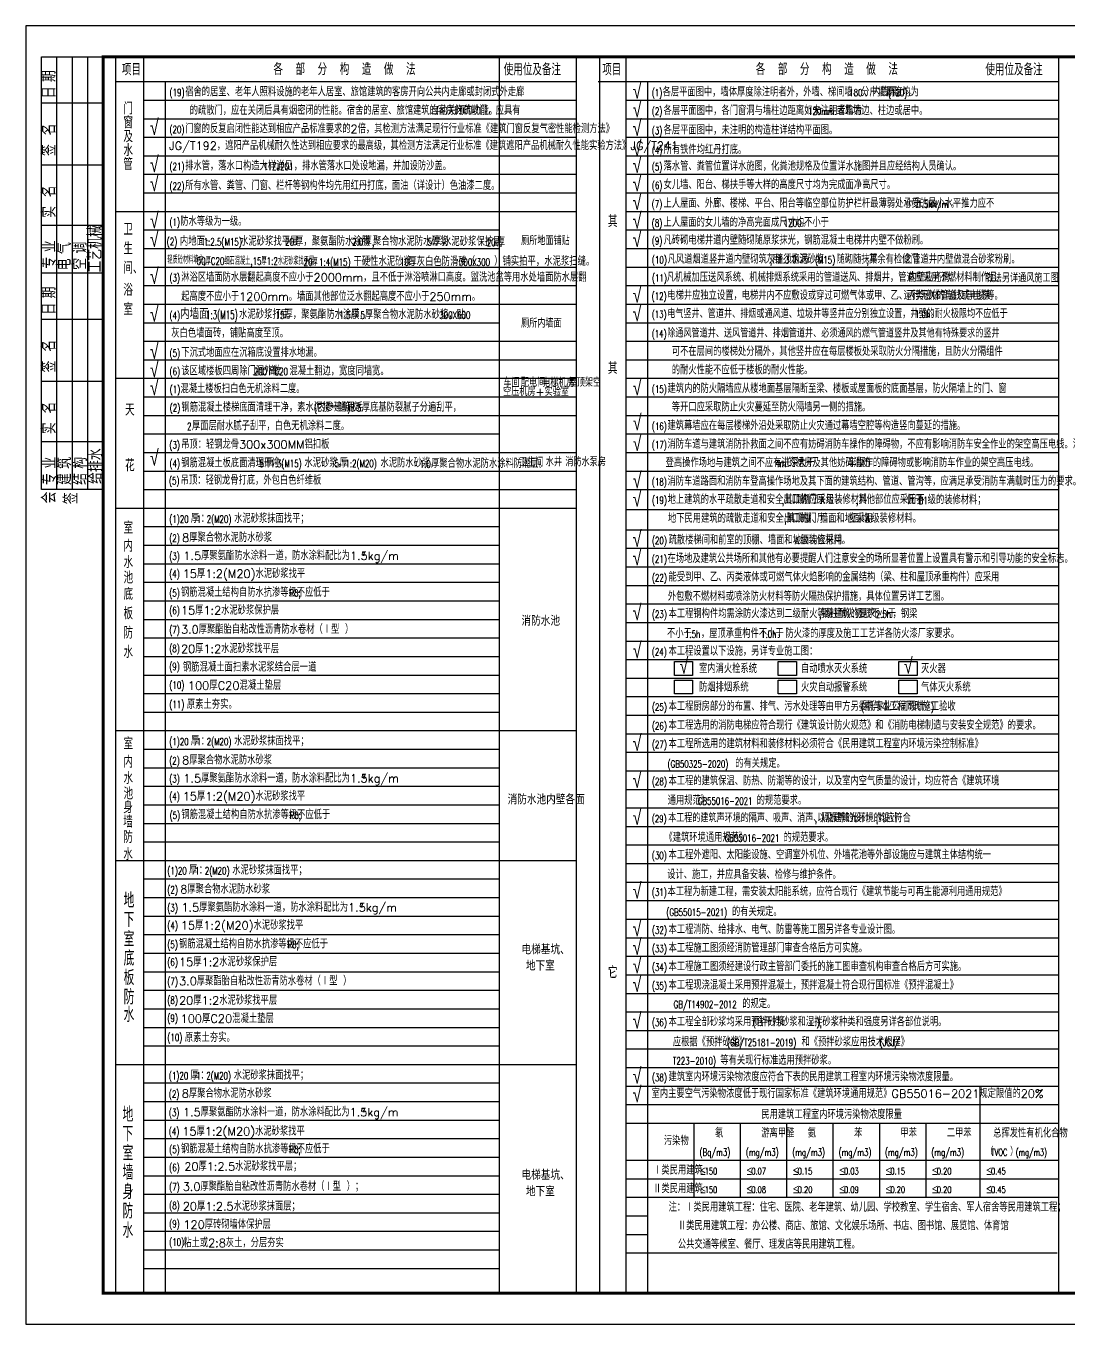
# Model space of a CAD drawing. Extents: x -446699 to 757189, y -606167 to -103070.
# Drawn here: x -354335 to -320636, y -482720 to -440720 of the extents above; entities that cross this region are included whole.
import ezdxf

# ---------------------------------------------------------------- set-up
doc = ezdxf.new("R2010")
doc.units = 0
doc.header["$LTSCALE"] = 1000
doc.header["$MEASUREMENT"] = 0
doc.layers.add('14', color=14, linetype='Continuous')
doc.layers.add('PUB_TITLE', color=4, linetype='Continuous')
doc.styles.add('_TCH_DIM', font='SIMPLEX', dxfattribs={"bigfont": 'GBCBIG'})
doc.styles.add('HZTXT', font='romane.shx', dxfattribs={"width": 0.7, "bigfont": 'hztxt.shx'})
doc.styles.add('天正', font='simplex8.shx', dxfattribs={"width": 0.8, "bigfont": 'hztxt.shx'})

# ---------------------------------------------------------------- blocks, each defined once
blk = doc.blocks.new('A$C393D5F54')
at = {"layer": '14', "color": 14}
for p, q in [((0, 446), (0, 14446)), ((0, 14446), (2000, 14446)), ((500, 446), (500, 14446)), ((1000, 446), (1000, 14446)), ((1500, 446), (1500, 14446)), ((2000, 446), (2000, 14446)), ((2000, 12946), (0, 12946)), ((2000, 10946), (0, 10946)), ((2000, 8990), (0, 8990)), ((2000, 7446), (0, 7446)), ((2000, 5946), (0, 5946)), ((2000, 3946), (0, 3946)), ((2000, 1990), (0, 1990)), ((2000, 446), (0, 446))]:
    blk.add_line(p, q, dxfattribs=at)
at = {"layer": '14', "color": 14, "style": 'HZTXT', "width": 0.85}
for s, p in [('日 期', (462, 13105)), ('签  名', (466, 11238)), ('实  名', (466, 9238)), ('工艺机械', (1953, 7471)), ('专 业', (472, 7598)), ('电 气', (957, 7540)), ('空 调', (1460, 7558)), ('日 期', (462, 6105)), ('签  名', (466, 4238)), ('实  名', (466, 2238)), ('给排水', (1970, 629)), ('专 业', (480, 598)), ('建 筑', (967, 592)), ('结 构', (1470, 597)), ('会', (470, -3)), ('签', (1174, -27))]:
    blk.add_text(s, height=450, rotation=90, dxfattribs=at).set_placement(p)

msp = doc.modelspace()

# ---------------------------------------------------------------- linework, layer by layer
at = {"layer": 'PUB_TITLE'}
for p, q in [((-350535.2, -443120.1), (-336535.2, -443120.1)), ((-334935.6, -443120.1), (-320935.6, -443120.1)), ((-350535.2, -443720.1), (-336535.2, -443720.1)), ((-334935.6, -443720.1), (-320935.6, -443720.1)), ((-350535.2, -444320.1), (-336535.2, -444320.1)), ((-334935.6, -444320.1), (-320935.6, -444320.1)), ((-350535.2, -444920.1), (-336535.2, -444920.1)), ((-334935.6, -444920.1), (-320935.6, -444920.1)), ((-350535.2, -445520.1), (-336535.2, -445520.1)), ((-334935.6, -445520.1), (-320935.6, -445520.1)), ((-350535.2, -446120.1), (-336535.2, -446120.1)), ((-334935.6, -446120.1), (-320935.6, -446120.1)), ((-351435.2, -446720.1), (-336535.2, -446720.1)), ((-334935.6, -446720.1), (-320935.6, -446720.1)), ((-350535.2, -447320.1), (-339035, -447320.1)), ((-334935.6, -447320.1), (-320935.6, -447320.1)), ((-350535.2, -447920.1), (-339035, -447920.1)), ((-350535.2, -447920.1), (-339035, -447920.1)), ((-334935.6, -447920.1), (-320935.6, -447920.1)), ((-350535.2, -448520.1), (-336535.2, -448520.1)), ((-334935.6, -448520.1), (-320935.6, -448520.1)), ((-350535.2, -449120.1), (-336535.2, -449120.1)), ((-334935.6, -449120.1), (-320935.6, -449120.1)), ((-350535.2, -449720.1), (-336535.2, -449720.1)), ((-334935.6, -449720.1), (-320935.6, -449720.1)), ((-350535.2, -450320.1), (-339035, -450320.1)), ((-334935.6, -450320.1), (-320935.6, -450320.1)), ((-350535.2, -450920.1), (-336535.2, -450920.1)), ((-334935.6, -450920.1), (-320935.6, -450920.1)), ((-350535.2, -451520.1), (-336535.2, -451520.1)), ((-334935.6, -451520.1), (-320935.6, -451520.1)), ((-351435.2, -452120.1), (-336535.2, -452120.1)), ((-350535.2, -452120.1), (-336535.2, -452120.1)), ((-334935.6, -452120.1), (-320935.6, -452120.1)), ((-350535.2, -452720.1), (-336535.2, -452720.1)), ((-350535.2, -452720.1), (-339035, -452720.1)), ((-334935.6, -452720.1), (-320935.6, -452720.1)), ((-350535.2, -453320.1), (-336535.2, -453320.1)), ((-350535.2, -453320.1), (-339035, -453320.1)), ((-334935.6, -453320.1), (-320935.6, -453320.1)), ((-350535.2, -453920.1), (-339035, -453920.1)), ((-334935.6, -453920.1), (-320935.6, -453920.1)), ((-350535.2, -454520.1), (-336535.2, -454520.1)), ((-350535.2, -454520.1), (-339035, -454520.1)), ((-334935.6, -454520.1), (-320935.6, -454520.1)), ((-350535.2, -455120.1), (-336535.2, -455120.1)), ((-334935.6, -455120.1), (-320935.6, -455120.1)), ((-350535.2, -455720.1), (-336535.2, -455720.1)), ((-334935.6, -455720.1), (-320935.6, -455720.1)), ((-351435.2, -456320.1), (-336535.2, -456320.1)), ((-334935.6, -456370.1), (-320935.6, -456370.1)), ((-350535.2, -456920.1), (-339035, -456920.1)), ((-334935.6, -457020.1), (-320935.6, -457020.1)), ((-350535.2, -457520.1), (-339035, -457520.1)), ((-334935.6, -457620.1), (-320935.6, -457620.1)), ((-350535.2, -458120.1), (-339035, -458120.1)), ((-334935.6, -458220.1), (-320935.6, -458220.1)), ((-350535.2, -458720.1), (-339035, -458720.1)), ((-334935.6, -458820.1), (-320935.6, -458820.1)), ((-350535.2, -459320.1), (-339035, -459320.1)), ((-334935.6, -459420.1), (-320935.6, -459420.1)), ((-350535.2, -459920.1), (-339035, -459920.1)), ((-334935.6, -460020.1), (-320935.6, -460020.1)), ((-350535.2, -460520.1), (-339035, -460520.1)), ((-334935.6, -460620.1), (-320935.6, -460620.1)), ((-350535.2, -461120.1), (-339035, -461120.1)), ((-334935.6, -461220.1), (-320935.6, -461220.1)), ((-350535.2, -461720.1), (-339035, -461720.1)), ((-334935.6, -461820.1), (-320935.6, -461820.1)), ((-350535.2, -462320.1), (-339035, -462320.1)), ((-334935.6, -462420.1), (-320935.6, -462420.1)), ((-350535.2, -462919.9), (-339035, -462919.9)), ((-334935.6, -463020.1), (-320935.6, -463020.1)), ((-351435.2, -463520.1), (-336535.2, -463520.1)), ((-334935.6, -463620.1), (-320935.6, -463620.1)), ((-350535.2, -464120.1), (-339035, -464120.1)), ((-334935.6, -464220.1), (-320935.6, -464220.1)), ((-350535.2, -464720.1), (-339035, -464720.1)), ((-334935.6, -464820.1), (-320935.6, -464820.1)), ((-350535.2, -465320.1), (-339035, -465320.1)), ((-334935.6, -465420.1), (-320935.6, -465420.1)), ((-350535.2, -465920.1), (-339035, -465920.1)), ((-334935.6, -466020.1), (-320935.6, -466020.1)), ((-350535.2, -466520.1), (-339035, -466520.1)), ((-350535.2, -466520.1), (-339035, -466520.1)), ((-334935.6, -466620.1), (-320935.6, -466620.1)), ((-350535.2, -467120.1), (-339035, -467120.1)), ((-334935.6, -467220.1), (-320935.6, -467220.1)), ((-351435.2, -467720.1), (-336535.2, -467720.1)), ((-334935.6, -467820.1), (-320935.6, -467820.1)), ((-350535.2, -468320.1), (-339035, -468320.1)), ((-334935.6, -468420.1), (-320935.6, -468420.1)), ((-350535.2, -468920.1), (-339035, -468920.1)), ((-334935.6, -469020.1), (-320935.6, -469020.1)), ((-350535.2, -469520.1), (-339035, -469520.1)), ((-334935.6, -469620.1), (-320935.6, -469620.1)), ((-350535.2, -470120.1), (-339035, -470120.1)), ((-334935.6, -470220.1), (-320935.6, -470220.1)), ((-350535.2, -470720.1), (-339035, -470720.1)), ((-334935.6, -470820.1), (-320935.6, -470820.1)), ((-350535.2, -471320.1), (-339035, -471320.1)), ((-334935.6, -471420.1), (-320935.6, -471420.1)), ((-350535.2, -471920.1), (-339035, -471920.1)), ((-334935.6, -472020.1), (-320935.6, -472020.1)), ((-350535.2, -472520.1), (-339035, -472520.1)), ((-334935.6, -472620.1), (-320935.6, -472620.1)), ((-350535.2, -473120.1), (-339035, -473120.1)), ((-334935.6, -473220.1), (-320935.6, -473220.1)), ((-350535.2, -473720.1), (-339035, -473720.1)), ((-334935.6, -473820.1), (-320935.6, -473820.1)), ((-351435.2, -474320.1), (-336535.2, -474320.1)), ((-334935.6, -474420.1), (-320935.6, -474420.1)), ((-350535.2, -474920.1), (-339035, -474920.1)), ((-334935.6, -475020.1), (-320935.6, -475020.1)), ((-334935.6, -475020.1), (-320935.6, -475020.1)), ((-350535.2, -475520.1), (-339035, -475520.1)), ((-334935.6, -475620.1), (-320935.6, -475620.1)), ((-334935.6, -475620.1), (-320935.6, -475620.1)), ((-350535.2, -476120.1), (-339035, -476120.1)), ((-334935.6, -476220.1), (-320935.6, -476220.1)), ((-334935.6, -476220.1), (-320935.6, -476220.1)), ((-332735.9, -476220.1), (-332735.9, -478620.1)), ((-331236.1, -476220.1), (-331236.1, -478620.1)), ((-329736.4, -476220.1), (-329736.4, -478620.1)), ((-328236.6, -476220.1), (-328236.6, -478620.1)), ((-326736.9, -476220.1), (-326736.9, -478620.1)), ((-325237.2, -476220.1), (-325237.2, -478620.1)), ((-350535.2, -476720.1), (-339035, -476720.1)), ((-350535.2, -477320.1), (-339035, -477320.1)), ((-334935.6, -477420.1), (-320935.6, -477420.1)), ((-350535.2, -477920.1), (-339035, -477920.1)), ((-334935.6, -478020.1), (-320935.6, -478020.1)), ((-350535.2, -478520.1), (-339035, -478520.1)), ((-334935.6, -478620.1), (-320935.6, -478620.1)), ((-350535.2, -479120.1), (-339035, -479120.1)), ((-334935.6, -479220.1), (-334235.6, -479220.1)), ((-350535.2, -479720.1), (-339035, -479720.1)), ((-334935.6, -479820.1), (-334235.6, -479820.1)), ((-350535.2, -480320.1), (-339035, -480320.1)), ((-334935.6, -480420.1), (-320985.6, -480420.1)), ((-334935.6, -480420.1), (-334235.6, -480420.1)), ((-350535.2, -480920.1), (-339035, -480920.1))]:
    msp.add_line(p, q, dxfattribs=at)
for points in [[(-354335.5, -482719.9), (-294935.5, -482719.9), (-294935.5, -440719.9), (-354335.5, -440719.9)], [(-351435.2, -481719.9), (-336535.2, -481719.9), (-336535.2, -441719.9), (-351435.2, -441719.9)], [(-335785.6, -481719.9), (-320935.6, -481719.9), (-320935.6, -441719.9), (-335785.6, -441719.9)], [(-333365.1, -461285.6), (-332775.4, -461285.6), (-332775.4, -461731.3), (-333365.1, -461731.3)], [(-330004.7, -461285.6), (-329415, -461285.6), (-329415, -461731.3), (-330004.7, -461731.3)], [(-326108.4, -461285.6), (-325518.7, -461285.6), (-325518.7, -461731.3), (-326108.4, -461731.3)], [(-333365.1, -461885.6), (-332775.4, -461885.6), (-332775.4, -462331.3), (-333365.1, -462331.3)], [(-330004.7, -461885.6), (-329415, -461885.6), (-329415, -462331.3), (-330004.7, -462331.3)], [(-326108.4, -461885.6), (-325518.7, -461885.6), (-325518.7, -462331.3), (-326108.4, -462331.3)]]:
    msp.add_lwpolyline(points, close=True, dxfattribs=at)
at = {"layer": 'PUB_TITLE', "const_width": 100}
msp.add_lwpolyline([(-351835.5, -481719.9), (-295935.5, -481719.9), (-295935.5, -441719.9), (-351835.5, -441719.9)], close=True, dxfattribs=at)
at = {"layer": 'PUB_TITLE'}
for points in [[(-350535.2, -441719.9), (-350535.2, -481719.9)], [(-339035, -441719.9), (-339035, -481719.9)], [(-334935.6, -441719.9), (-334935.6, -481719.9)], [(-351435.2, -442520.1), (-336535.2, -442520.1)], [(-350535.2, -442520.1), (-336535.2, -442520.1)], [(-349835.2, -442520.1), (-349835.2, -481719.9)], [(-335835.6, -442520.1), (-320985.6, -442520.1)], [(-334935.6, -442520.1), (-320935.6, -442520.1)], [(-334235.6, -442520.1), (-334235.6, -481719.9)], [(-323485.4, -475020.1), (-323485.4, -478620.1)]]:
    msp.add_lwpolyline(points, dxfattribs=at)

# ---------------------------------------------------------------- block references
at = {"layer": '14', "color": 6}
msp.add_blockref('A$C393D5F54', (-353835.5, -456165.5), dxfattribs=at)

# ---------------------------------------------------------------- texts
at = {"layer": 'PUB_TITLE', "style": '_TCH_DIM'}
for s, height, p in [('项目', 385.82, (-351235.2, -442320.1)), ('各', 385.8, (-346334.8, -442309.1)), ('部', 385.8, (-345619.6, -442309.1)), ('分', 385.8, (-344904.5, -442309.1)), ('构', 385.8, (-344189.3, -442309.1)), ('造', 385.8, (-343474.2, -442309.1)), ('做', 385.8, (-342759.1, -442309.1)), ('法', 385.8, (-342043.9, -442309.1)), ('使用位及备注', 385.82, (-338885.5, -442320.1)), ('项目', 385.82, (-335697.4, -442320.1)), ('各', 385.8, (-330735.2, -442309.1)), ('部', 385.8, (-330020, -442309.1)), ('分', 385.8, (-329304.9, -442309.1)), ('构', 385.8, (-328589.8, -442309.1)), ('造', 385.8, (-327874.6, -442309.1)), ('做', 385.8, (-327159.5, -442309.1)), ('法', 385.8, (-326444.3, -442309.1)), ('使用位及备注', 385.82, (-323308.3, -442320.1)), ('宿舍的居室、老年人照料设施的老年人居室、旅馆建筑的客房开向公共内走廊或封闭式外走廊', 267.457, (-349185.1, -442990.5)), ('各层平面图中，墙体厚度除注明者外，外墙、梯间墙、分户墙厚度均为', 267.457, (-333747.2, -442996.3)), ('、内墙厚', 267.46, (-327236.3, -442996.3)), ('。', 267.5, (-325792.1, -442996.3)), ('门', 385.8, (-351184.1, -443582)), ('的疏散门，应在关闭后具有烟密闭的性能。宿舍的居室、旅馆建筑的客房的疏散门，应具有', 267.457, (-349040.1, -443590.5)), ('自动关闭的功能。', 267.46, (-341242.6, -443594.3)), ('各层平面图中，各门窗洞与墙柱边距离如未注明者均为', 267.457, (-333715.5, -443596.3)), ('或靠墙边、柱边或居中。', 267.457, (-328123.8, -443596.3)), ('窗', 385.8, (-351184.1, -444032)), ('门窗的反复启闭性能达到相应产品标准要求的2倍，其检测方法满足现行行业标准《建筑门窗反复气密性能检测方法》', 267.457, (-349187.3, -444185)), ('各层平面图中，未注明的构造柱详结构平面图。', 267.457, (-333715.5, -444226.8)), ('及', 385.8, (-351184.1, -444482)), ('水', 385.8, (-351184.1, -444932)), ('JG/T192，遮阳产品机械耐久性达到相应要求的最高级，其检测方法满足行业标准《建筑遮阳产品机械耐久性能实验方法》JG/T241', 267.457, (-349711, -444730.7)), ('所有铁件均红丹打底。', 267.46, (-333715.5, -444860.8)), ('管', 385.8, (-351184.1, -445382)), ('排水管，落水口构造大样详见', 267.457, (-349187.3, -445385)), ('，排水管落水口处设地漏，并加设防沙盖。', 267.457, (-345673.9, -445385)), ('落水管、粪管位置详水施图，化粪池规格及位置详水施图并且应经结构人员确认。', 267.457, (-333715.5, -445396.3)), ('所有水管、粪管、门窗、栏杆等钢构件均先用红丹打底，面油（详设计）色油漆二度。', 267.457, (-349187.3, -446022.5)), ('女儿墙、阳台、梯扶手等大样的高度尺寸均为完成面净高尺寸。', 267.457, (-333715.5, -445996.3)), ('上人屋面、外廊、楼梯、平台、阳台等临空部位防护栏杆最薄弱处承受的最小水平推力应不', 267.457, (-333718.3, -446598)), ('小于', 267.46, (-325899.4, -446607.7)), ('其', 385.8, (-335513.7, -447230.7)), ('。', 267.5, (-324424.7, -446607.7)), ('卫', 385.8, (-351185.9, -447485.1)), ('防水等级为一级。', 267.46, (-349345.7, -447182.2)), ('上人屋面的女儿墙的净高完面成尺寸均不小于', 267.457, (-333718.3, -447214.8)), ('。', 267.5, (-329222.3, -447214.8)), ('生', 385.8, (-351185.9, -448110.1)), ('厕所地面铺贴', 262.35, (-338324.2, -447806.8)), ('凡砖砌电梯井道内壁随砌随原浆抹光，钢筋混凝土电梯井内壁不做粉刷。', 267.457, (-333715.5, -447789.2)), ('凡风道烟道竖井道内壁砌筑灰缝须饱满', 267.457, (-333586.3, -448407.7)), ('用', 267.5, (-330197.3, -448407.7)), ('水泥砂浆', 267.46, (-329598.6, -448407.7)), ('随砌随抹平', 267.46, (-328122.6, -448407.7)), ('其余有检修门', 267.46, (-327069.9, -448407.7)), ('之管道井内壁做混合砂浆粉刷。', 267.457, (-325942.6, -448407.7)), ('间、', 385.82, (-351185.9, -448735.1)), ('淋浴区墙面防水层翻起高度不应小于2000mm，且不低于淋浴喷淋口高度。盥洗池盆等用水处墙面防水层翻', 267.457, (-349314, -448990.3)), ('凡机械加压送风系统、机械排烟系统采用的管道送风、排烟井，管道应采用不燃材料制作且', 267.457, (-333616.1, -448992.7)), ('内壁应光滑。', 267.46, (-325800.5, -448992.7)), ('做法另详通风施工图', 262.35, (-323299.4, -449011.4)), ('浴', 385.8, (-351185.9, -449449.7)), ('起高度不应小于1200mm。墙面其他部位泛水翻起高度不应小于250mm。', 267.457, (-349314, -449610.4)), ('电梯井应独立设置，电梯井内不应敷设或穿过可燃气体或甲、乙、丙类液体管道及与电梯', 267.457, (-333594.4, -449577.8)), ('运行无关的电线或电缆等。', 267.457, (-325956.3, -449578.1)), ('室', 385.8, (-351185.9, -450074.7)), ('水泥砂浆打底', 270.07, (-347444.5, -450193.8)), ('厚，聚氨酯防水涂膜', 270.07, (-345976.9, -450193.8)), ('厚，', 270.07, (-343832.7, -450193.8)), ('厚聚合物水泥防水砂浆，贴', 270.071, (-343376.9, -450197.9)), ('厕所内墙面', 262.35, (-338324.2, -450476.3)), ('电气竖井、管道井、排烟或通风道、垃圾井等竖井应分别独立设置，井壁的耐火极限均不应低于', 262.135, (-333598.1, -450167.1)), ('。', 262.1, (-325079, -450167.1)), ('灰白色墙面砖，铺贴高度至顶。', 270.071, (-349638, -450797.9)), ('除通风管道井、送风管道井、排烟管道井、必须通风的燃气管道竖井及其他有特殊要求的竖井', 262.135, (-333598.1, -450796)), ('下沉式地面应在沉箱底设置排水地漏。', 267.457, (-349312.3, -451423.1)), ('可不在层间的楼梯处分隔外，其他竖井应在每层楼板处采取防火分隔措施，且防火分隔组件', 267.457, (-333449.3, -451390.5)), ('该区域楼板四周除门洞外做', 267.457, (-349312.3, -452020)), ('高', 267.5, (-346492.4, -452020)), ('混凝土翻边，宽度同墙宽。', 267.457, (-345814.5, -452020)), ('其', 385.8, (-335513.7, -451980.7)), ('的耐火性能不应低于楼板的耐火性能。', 267.457, (-333449.3, -451990.5)), ('混凝土楼板扫白色无机涂料二度。', 267.458, (-349338.6, -452596.3)), ('车间', 262.35, (-338894.8, -452391.3)), ('配电间', 262.35, (-338329.7, -452391.3)), ('电梯机房', 262.35, (-337642.3, -452399.3)), ('屋顶架空', 262.35, (-336786.1, -452391.3)), ('建筑内的防火隔墙应从楼地面基层隔断至梁、楼板或屋面板的底面基层，防火隔墙上的门、窗', 267.457, (-333587.6, -452590.5)), ('空压机房+实验室', 262.35, (-338904.8, -452690.6)), ('天', 385.8, (-351129.9, -453327.7)), ('钢筋混凝土楼梯底面清理干净，素水泥浆一道甩毛', 267.458, (-349306.9, -453196.3)), ('内参建筑胶', 267.46, (-344912.7, -453196.3)), ('，', 267.5, (-343828.3, -453196.3)), ('厚底基防裂腻子分遍刮平，', 267.458, (-343475.2, -453196.3)), ('等开口应采取防止火灾蔓延至防火隔墙另一侧的措施。', 267.457, (-333449.3, -453190.5)), ('厚面层耐水腻子刮平，白色无机涂料二度。', 267.458, (-348965.8, -453796.3)), ('建筑幕墙应在每层楼梯外沿处采取防止火灾通过幕墙空腔等构造竖向蔓延的措施。', 267.457, (-333587.6, -453790.5)), ('吊顶：轻钢龙骨300x300MM铝扣板', 267.458, (-349316.9, -454396.3)), ('消防车道与建筑消防扑救面之间不应有妨碍消防车操作的障碍物，不应有影响消防车安全作业的架空高压电线。消防车', 267.457, (-333587.6, -454390.5)), ('花', 385.8, (-351129.9, -455127.7)), ('钢筋混凝土板底面清理干净，', 267.458, (-349314, -454996.3)), ('厚', 267.5, (-346624.6, -454996.3)), ('水泥砂浆，', 267.46, (-345328.6, -454996.3)), ('厚', 267.5, (-344196.7, -454996.3)), ('水泥防水砂浆，', 267.46, (-342869.1, -454996.3)), ('厚聚合物水泥防水涂料防潮层。', 267.458, (-341234, -455014.6)), ('卫生间', 262.35, (-338385.6, -454970.8)), ('水井', 262.35, (-337526, -454962.3)), ('消防水泵房', 262.35, (-336893.8, -454962.3)), ('登高操作场地与建筑之间不应有进深大于', 267.457, (-333649.3, -454990.5)), ('的裙房及其他妨碍消防', 267.46, (-329707.1, -454990.5)), ('车操作的障碍物或影响消防车作业的架空高压电线。', 267.457, (-327749.3, -454990.5)), ('吊顶：轻钢龙骨打底，外包白色纤维板', 267.458, (-349331.8, -455555.2)), ('消防车道路面和消防车登高操作场地及其下面的建筑结构、管道、管沟等，应满足承受消防车满载时压力的要求。', 267.457, (-333587.6, -455590.5)), ('地上建筑的水平疏散走道和安全出口的门厅', 267.457, (-333585.6, -456182.2)), ('其顶棚应采用', 267.46, (-329807.2, -456182.2)), ('级装修材料', 267.46, (-328464.7, -456182.2)), ('其他部位应采用不', 267.46, (-327412, -456182.2)), ('低于', 267.46, (-325855.8, -456190.5)), ('级的装修材料；', 267.46, (-325173.3, -456190.5)), ('厚', 267.5, (-349004.8, -456794.9)), ('水泥砂浆抹面找平；', 267.46, (-347601.4, -456794.9)), ('地下民用建筑的疏散走道和安全出口的门厅', 267.457, (-333573.3, -456790.5)), ('其顶棚、墙面和地面均', 267.46, (-329732, -456790.5)), ('应采用', 267.46, (-327755.8, -456790.5)), ('级装修材料。', 267.46, (-326997.4, -456790.5)), ('室', 385.8, (-351181, -457145.2)), ('：', 267.5, (-348683.4, -456794.9)), ('内', 385.8, (-351181, -457733.6)), ('8厚聚合物水泥防水砂浆', 267.457, (-349282.7, -457410.8)), ('疏散楼梯间和前室的顶棚、墙面和地面均应采用', 267.457, (-333553.9, -457490.5)), ('级装修材料。', 267.46, (-329291, -457490.5)), ('1.5厚聚氨酯防水涂料一道，防水涂料配比为1.5kg/m', 267.457, (-349245.2, -457997.6)), ('在场地及建筑公共场所和其他有必要提醒人们注意安全的场所显著位置上设置具有警示和引导功能的安全标志。', 267.457, (-333586.2, -458089.4)), ('水', 385.8, (-351181, -458261.6)), ('池', 385.8, (-351181, -458759.4)), ('15厚1:2(M20)水泥砂浆找平', 267.457, (-349264.5, -458579)), ('能受到甲、乙、丙类液体或可燃气体火焰影响的金属结构（梁、柱和屋顶承重构件）应采用', 267.457, (-333553.9, -458690.5)), ('底', 385.8, (-351181, -459293.4)), ('钢筋混凝土结构自防水抗渗等级不应低于', 267.457, (-349321.8, -459184.2)), ('外包敷不燃材料或喷涂防火材料等防火隔热保护措施，具体位置另详工艺图。', 267.457, (-333577.2, -459315.6)), ('15厚1:2水泥砂浆保护层', 267.457, (-349321.8, -459762.3)), ('板', 385.8, (-351181, -459918.4)), ('消防水池', 327.94, (-338310.3, -460125)), ('本工程钢构件均需涂防火漆达到二级耐火等级建筑的要求', 267.457, (-333553.9, -459873.7)), ('钢柱耐火极限不小于', 267.46, (-328607.3, -459873.7)), ('，钢梁', 267.46, (-326308.4, -459873.7)), ('防', 385.8, (-351181, -460543.4)), ('3.0厚聚酯胎自粘改性沥青防水卷材（Ⅰ型 ）', 267.457, (-349321.8, -460380.2)), ('不小于', 267.46, (-333605.5, -460515.6)), ('，屋顶承重构件不小于', 267.46, (-332506.5, -460515.6)), ('，防火漆的厚度及施工工艺详各防火漆厂家要求。', 267.457, (-330044.6, -460515.6)), ('20厚1:2水泥砂浆找平层', 267.457, (-349321.8, -461008.4)), ('水', 385.8, (-351181, -461168.4)), ('本工程设置以下设施，另详专业施工图：', 267.457, (-333556.8, -461087.2)), ('钢筋混凝土面扫素水泥浆结合层一道', 270.071, (-349262.7, -461604.3)), ('室内消火栓系统', 267.46, (-332568.4, -461653.7)), ('自动喷水灭火系统', 267.46, (-329270.4, -461653.7)), ('灭火器', 267.46, (-325388, -461653.7)), ('100厚C20混凝土垫层', 270.071, (-349101.5, -462197.7)), ('防烟排烟系统', 267.46, (-332568.4, -462253.7)), ('火灾自动报警系统', 267.46, (-329270.4, -462253.7)), ('气体灭火系统', 267.46, (-325388, -462253.7)), ('原素土夯实。', 270.07, (-349135.1, -462811.9)), ('本工程厨房部分的布置、排气、污水处理等由甲方另委托专业公司设计。', 267.457, (-333553.9, -462873.5)), ('需与本工程同时施工验收', 267.457, (-327212.8, -462873.5)), ('本工程选用的消防电梯应符合现行《建筑设计防火规范》和《消防电梯制造与安装安全规范》的要求。', 267.457, (-333553.9, -463484.4)), ('室', 385.8, (-351181, -464130.1)), ('厚', 267.5, (-349004.8, -463994.9)), ('：', 267.5, (-348683.4, -463994.9)), ('水泥砂浆抹面找平；', 267.46, (-347601.4, -463994.9)), ('本工程所选用的建筑材料和装修材料必须符合《民用建筑工程室内环境污染控制标准》', 267.457, (-333553.9, -464083.7)), ('内', 385.8, (-351181, -464718.4)), ('8厚聚合物水泥防水砂浆', 267.457, (-349282.7, -464610.8)), ('的有关规定。', 267.46, (-331400, -464717.6)), ('水', 385.8, (-351181, -465246.4)), ('1.5厚聚氨酯防水涂料一道，防水涂料配比为1.5kg/m', 267.457, (-349245.2, -465197.6)), ('池', 385.8, (-351181, -465744.2)), ('本工程的建筑保温、防热、防潮等的设计，以及室内空气质量的设计，均应符合《建筑环境', 267.457, (-333553.9, -465285.9)), ('身', 385.8, (-351188.6, -466192.5)), ('15厚1:2(M20)水泥砂浆找平', 267.457, (-349264.5, -465779)), ('消防水池内壁各面', 327.94, (-338758.6, -465906.4)), ('通用规范》', 267.46, (-333581.7, -465915.6)), ('的规范要求。', 267.46, (-330706.8, -465915.6)), ('钢筋混凝土结构自防水抗渗等级不应低于', 267.457, (-349310.8, -466378.8)), ('本工程的建筑声环境的隔声、吸声、消声、隔振等的设计', 260.811, (-333567.3, -466480.1)), ('以及建筑光环境的设计', 260.81, (-328743.6, -466480.1)), ('均应符合', 260.81, (-326767.8, -466480.1)), ('墙', 385.8, (-351188.6, -466656.1)), ('防', 385.8, (-351188.6, -467156.1)), ('《建筑环境通用规范》', 267.46, (-333685, -467115.6)), ('的规范要求。', 267.46, (-329836.7, -467115.6)), ('水', 385.8, (-351188.6, -467706.1)), ('本工程外遮阳、太阳能设施、空调室外机位、外墙花池等外部设施应与建筑主体结构统一', 267.457, (-333556.3, -467676.1)), ('水泥砂浆抹面找平；', 267.46, (-347663, -468171.8)), ('厚', 267.5, (-349066.5, -468171.8)), ('：', 267.5, (-348745.1, -468171.8)), ('设计、施工，并应具备安装、检修与维护条件。', 267.457, (-333599, -468315.6)), ('地', 482.3, (-351177.7, -469251.4)), ('8厚聚合物水泥防水砂浆', 267.457, (-349344.4, -468787.7)), ('本工程为新建工程，需安装太阳能系统，应符合现行《建筑节能与可再生能源利用通用规范》', 267.457, (-333588, -468867.6)), ('1.5厚聚氨酯防水涂料一道，防水涂料配比为1.5kg/m', 267.457, (-349306.8, -469374.5)), ('下', 482.3, (-351177.7, -469876.4)), ('的有关规定。', 267.46, (-331503.5, -469515.6)), ('室', 482.3, (-351177.7, -470501.4)), ('15厚1:2(M20)水泥砂浆找平', 267.457, (-349326.2, -469955.9)), ('本工程消防、给排水、电气、防雷等施工图另详各专业设计图。', 267.457, (-333553.9, -470092.8)), ('钢筋混凝土结构自防水抗渗等级不应低于', 267.457, (-349383.4, -470561.1)), ('电梯基坑、', 327.94, (-338310.3, -470759.9)), ('本工程施工图须经消防管理部门审查合格后方可实施。', 267.457, (-333553.9, -470692.8)), ('底', 482.3, (-351177.7, -471126.4)), ('板', 482.3, (-351177.7, -471751.4)), ('15厚1:2水泥砂浆保护层', 267.457, (-349383.4, -471139.2)), ('地下室', 327.94, (-338167.2, -471284.2)), ('它', 385.8, (-335513.7, -471530.7)), ('本工程施工图须经建设行政主管部门委托的施工图审查机构审查合格后方可实施。', 267.457, (-333553.9, -471292.6)), ('3.0厚聚酯胎自粘改性沥青防水卷材（Ⅰ型 ）', 267.457, (-349383.4, -471757.1)), ('本工程现浇混凝土采用预拌混凝土，预拌混凝土符合现行国标准《预拌混凝土》', 267.457, (-333553.9, -471892.6)), ('防', 482.3, (-351177.7, -472376.4)), ('水', 482.3, (-351177.7, -472948.4)), ('20厚1:2水泥砂浆找平层', 267.457, (-349383.4, -472385.4)), ('的规定。', 267.46, (-331171.5, -472495.4)), ('100厚C20混凝土垫层', 270.071, (-349337.9, -472974.7)), ('本工程全部砂浆均采用预拌砂浆', 267.457, (-333553.9, -473079.7)), ('含干拌砂浆和湿拌砂浆', 267.46, (-330717.3, -473079.7)), ('砂浆种类和强度另详各部位说明。', 267.457, (-328580.2, -473079.7)), ('原素土夯实。', 270.07, (-349200.1, -473588.9)), ('应根据《预拌砂浆》', 267.46, (-333415.5, -473732.1)), ('和《预拌砂浆应用技术规程》', 267.457, (-329254.8, -473732.1)), ('等有关现行标准选用预拌砂浆。', 267.457, (-331878.6, -474325.7)), ('厚', 267.5, (-349018.1, -474806.7)), ('：', 267.5, (-348696.6, -474806.7)), ('水泥砂浆抹面找平；', 267.46, (-347614.6, -474806.7)), ('建筑室内环境污染物浓度应符合下表的民用建筑工程室内环境污染物浓度限量。', 267.457, (-333553.9, -474861.1)), ('8厚聚合物水泥防水砂浆', 267.457, (-349295.9, -475395.5)), ('室内主要空气污染物浓度低于现行国家标准《建筑环境通用规范》GB55016-2021规定限值的20%%%', 267.457, (-334100.8, -475401.4)), ('地', 482.3, (-351211.5, -476180)), ('1.5厚聚氨酯防水涂料一道，防水涂料配比为1.5kg/m', 267.457, (-349258.4, -475997.9)), ('民用建筑工程室内环境污染物浓度限量', 267.457, (-330553.9, -476079.7)), ('下', 482.3, (-351211.5, -476805)), ('15厚1:2(M20)水泥砂浆找平', 267.457, (-349277.8, -476618.8)), ('污染物', 267.46, (-333703.9, -476929.7)), ('氡', 267.5, (-332054.2, -476679.7)), ('游离甲醛', 267.46, (-330554.4, -476679.7)), ('氨', 267.5, (-329054.7, -476679.7)), ('苯', 267.5, (-327554.9, -476679.7)), ('甲苯', 267.46, (-326055.2, -476679.7)), ('二甲苯', 267.46, (-324555.4, -476679.7)), ('总挥发性有机化合物', 267.46, (-323053.6, -476679.7)), ('室', 482.3, (-351211.5, -477430)), ('钢筋混凝土结构自防水抗渗等级不应低于', 267.457, (-349324, -477189.2)), ('（', 254.2, (-323303.6, -477279.7)), ('）', 254.2, (-322508.8, -477279.7)), ('墙', 482.3, (-351211.5, -478055)), ('20厚1:2.5水泥砂浆找平层；', 267.457, (-349214.3, -477755.6)), ('电梯基坑、', 327.94, (-338310.3, -478055)), ('Ⅰ类民用建筑', 267.46, (-334053.9, -477879.7)), ('≤', 237, (-332554.2, -477879.7)), ('≤', 242, (-331054.4, -477879.7)), ('≤', 240.7, (-329554.7, -477879.7)), ('≤', 241.7, (-328054.9, -477879.7)), ('≤', 240.7, (-326555.2, -477879.7)), ('≤', 242, (-325055.4, -477879.7)), ('≤', 242, (-323303.6, -477879.7)), ('身', 482.3, (-351211.5, -478680)), ('3.0厚聚酯胎自粘改性沥青防水卷材（Ⅰ型 ）；', 267.457, (-349266.8, -478408.3)), ('地下室', 327.94, (-338167.2, -478587.8)), ('Ⅱ类民用建筑', 267.46, (-334053.9, -478479.7)), ('≤', 237, (-332554.2, -478479.7)), ('≤', 242, (-331054.4, -478479.7)), ('≤', 242, (-329554.7, -478479.7)), ('≤', 241.7, (-328054.9, -478479.7)), ('≤', 242, (-326555.2, -478479.7)), ('≤', 242, (-325055.4, -478479.7)), ('≤', 242, (-323303.6, -478479.7)), ('防', 482.3, (-351211.5, -479305)), ('20厚1:2.5水泥砂浆抹面层；', 267.457, (-349263, -479045.6)), ('注：Ⅰ类民用建筑工程：住宅、医院、老年建筑、幼儿园、学校教室、学生宿舍、军人宿舍等民用建筑工程；', 267.457, (-333553.9, -479079.7)), ('水', 482.3, (-351211.5, -479930)), ('120厚砖砌墙体保护层', 267.457, (-349241.9, -479635.3)), ('Ⅱ类民用建筑工程：办公楼、商店、旅馆、文化娱乐场所、书店、图书馆、展览馆、体育馆', 267.457, (-333252.8, -479679.7)), ('粘土或2:8灰土，分层夯实', 267.457, (-349247, -480229.5)), ('公共交通等候室、餐厅、理发店等民用建筑工程。', 267.457, (-333252.8, -480279.7))]:
    msp.add_text(s, height=height, dxfattribs=at).set_placement(p)
at = {"layer": 'PUB_TITLE'}
for s, height, style, width, p in [('√', 495.2, '天正', 0.8, (-334712, -443070.6)), ('(19)', 235.7, '_TCH_DIM', 0.705882, (-349692.1, -442990.5)), ('(1)', 235.7, '_TCH_DIM', 0.705882, (-334095.8, -442996.3)), ('180', 235.7, '_TCH_DIM', 0.705882, (-327711.7, -442996.3)), ('(120)', 235.7, '_TCH_DIM', 0.705882, (-326457.6, -442996.3)), ('√', 495.2, '天正', 0.8, (-334711.8, -443670.6)), ('(2)', 235.7, '_TCH_DIM', 0.705882, (-334095.8, -443596.3)), ('120mm', 235.7, '_TCH_DIM', 0.705882, (-329042.8, -443596.3)), ('√', 495.2, '天正', 0.8, (-350326.3, -444246.5)), ('(20)', 235.7, '_TCH_DIM', 0.705882, (-349694.3, -444185)), ('√', 495.2, '天正', 0.8, (-334712.2, -444270.6)), ('(3)', 235.7, '_TCH_DIM', 0.705882, (-334095.8, -444226.8)), ('√', 495.2, '天正', 0.8, (-334713.1, -444935.1)), ('(4)', 235.7, '_TCH_DIM', 0.705882, (-334095.8, -444860.8)), ('√', 495.2, '天正', 0.8, (-350326.3, -445446.5)), ('(21)', 235.7, '_TCH_DIM', 0.705882, (-349694.3, -445385)), ('11ZJ201', 235.7, '_TCH_DIM', 0.705882, (-346656.3, -445385)), ('√', 495.2, '天正', 0.8, (-334712, -445470.6)), ('(5)', 235.7, '_TCH_DIM', 0.705882, (-334095.8, -445396.3)), ('√', 495.2, '天正', 0.8, (-350326.3, -446063.7)), ('√', 495.2, '天正', 0.8, (-334712, -446070.6)), ('(22)', 235.7, '_TCH_DIM', 0.705882, (-349694.3, -446022.5)), ('(6)', 235.7, '_TCH_DIM', 0.705882, (-334095.8, -445996.3)), ('√', 495.2, '天正', 0.8, (-334712, -446670.6)), ('(7)', 235.7, '_TCH_DIM', 0.705882, (-334098.6, -446598)), ('1.5kN/m', 235.7, '_TCH_DIM', 0.705882, (-325510.1, -446607.7)), ('√', 495.2, '天正', 0.8, (-350326.3, -447264.7)), ('√', 495.2, '天正', 0.8, (-334712, -447270.6)), ('√', 495.2, '天正', 0.8, (-350326.3, -447864.7)), ('(1)', 235.7, '_TCH_DIM', 0.705882, (-349694.3, -447182.2)), ('(8)', 235.7, '_TCH_DIM', 0.705882, (-334098.6, -447214.8)), ('1200', 235.7, '_TCH_DIM', 0.705882, (-329824.5, -447214.8)), ('√', 495.2, '天正', 0.8, (-334712, -447870.6)), ('(9)', 235.7, '_TCH_DIM', 0.705882, (-334095.8, -447789.2)), ('(10)', 235.7, '_TCH_DIM', 0.705882, (-334093.4, -448407.7)), ('(M15)', 235.7, '_TCH_DIM', 0.705882, (-328819.8, -448407.7)), ('√', 495.2, '天正', 0.8, (-350326.3, -449064.7)), (',', 235.7, '_TCH_DIM', 0.705882, (-330276.5, -448407.7)), ('1:3', 235.7, '_TCH_DIM', 0.705882, (-330002.6, -448407.7)), (',', 235.7, '_TCH_DIM', 0.705882, (-327149.1, -448407.7)), ('(3)', 235.7, '_TCH_DIM', 0.705882, (-349694.3, -448990.3)), ('(11)', 235.7, '_TCH_DIM', 0.705882, (-334091.4, -448992.7)), ('√', 495.2, '天正', 0.8, (-334712, -449670.6)), ('(12)', 235.7, '_TCH_DIM', 0.705882, (-334101.4, -449577.8)), ('√', 495.2, '天正', 0.8, (-350326.3, -450286.2)), ('内墙面', 350, '天正', 0.8, (-349351, -450204.5)), ('√', 495.2, '天正', 0.8, (-334712, -450270.6)), ('(4)', 235.7, '_TCH_DIM', 0.705882, (-349692.4, -450206.1)), ('1:3(M15)', 280, '天正', 0.6, (-348511, -450204.5)), ('15', 238, '_TCH_DIM', 0.705882, (-346264.9, -450193.8)), ('1.5', 238, '_TCH_DIM', 0.705882, (-344200.7, -450193.8)), ('5', 238, '_TCH_DIM', 0.705882, (-343516.8, -450193.8)), ('300X600', 238, '_TCH_DIM', 0.705882, (-340970.7, -450193.8)), ('(13)', 231.01, '_TCH_DIM', 0.705882, (-334095, -450167.1)), ('1.0h', 231.01, '_TCH_DIM', 0.705882, (-325583.7, -450167.1)), ('(14)', 231.01, '_TCH_DIM', 0.705882, (-334095, -450796)), ('√', 495.2, '天正', 0.8, (-350326.3, -451486.2)), ('(5)', 235.7, '_TCH_DIM', 0.705882, (-349692.6, -451423.1)), ('√', 495.2, '天正', 0.8, (-350326.3, -452086.2)), ('(6)', 235.7, '_TCH_DIM', 0.705882, (-349692.6, -452020)), ('200', 235.7, '_TCH_DIM', 0.705882, (-346967.8, -452020)), ('C20', 235.7, '_TCH_DIM', 0.705882, (-346297.7, -452020)), ('√', 495.2, '天正', 0.8, (-350326.3, -452664.7)), ('(1)', 235.7, '_TCH_DIM', 0.705882, (-349687.2, -452596.3)), ('√', 495.2, '天正', 0.8, (-334710.3, -452670.6)), ('(15)', 235.7, '_TCH_DIM', 0.705882, (-334094.7, -452590.5)), ('(2)', 235.7, '_TCH_DIM', 0.705882, (-349687.2, -453196.3)), ('(', 235.7, '_TCH_DIM', 0.705882, (-345023.6, -453196.3)), (')', 235.7, '_TCH_DIM', 0.705882, (-343939.3, -453196.3)), ('3', 235.7, '_TCH_DIM', 0.705882, (-343633.6, -453196.3)), ('2', 235.7, '_TCH_DIM', 0.705882, (-349124.3, -453796.3)), ('√', 495.2, '天正', 0.8, (-334710.3, -453801.9)), ('(16)', 235.7, '_TCH_DIM', 0.705882, (-334094.7, -453790.5)), ('√', 495.2, '天正', 0.8, (-334710.3, -454470.6)), ('√', 495.2, '天正', 0.8, (-350326.3, -454944.2)), ('(3)', 235.7, '_TCH_DIM', 0.705882, (-349697.2, -454396.3)), ('(17)', 235.7, '_TCH_DIM', 0.705882, (-334094.7, -454390.5)), ('(4)', 235.7, '_TCH_DIM', 0.705882, (-349694.3, -454996.3)), ('5', 235.7, '_TCH_DIM', 0.705882, (-346783, -454996.3)), ('1:3(M15)', 235.7, '_TCH_DIM', 0.705882, (-346429.9, -454996.3)), ('5', 235.7, '_TCH_DIM', 0.705882, (-344355.1, -454996.3)), ('1:2(M20)', 235.7, '_TCH_DIM', 0.705882, (-344002, -454996.3)), ('1.0', 235.7, '_TCH_DIM', 0.705882, (-341598.5, -455014.6)), ('4m', 235.7, '_TCH_DIM', 0.705882, (-330103.2, -454990.5)), ('(5)', 235.7, '_TCH_DIM', 0.705882, (-349712.1, -455555.2)), ('√', 495.2, '天正', 0.8, (-334711.6, -455670.6)), ('(18)', 235.7, '_TCH_DIM', 0.705882, (-334094.7, -455590.5)), ('√', 495.2, '天正', 0.8, (-334712, -456270.6)), ('(19)', 235.7, '_TCH_DIM', 0.705882, (-334092.6, -456182.2)), ('A', 235.7, '_TCH_DIM', 0.705882, (-328639, -456182.2)), ('B1', 235.7, '_TCH_DIM', 0.705882, (-325466.4, -456190.5)), ('(1)20', 235.7, '_TCH_DIM', 0.705882, (-349702, -456794.9)), ('2(M20)', 235.7, '_TCH_DIM', 0.705882, (-348488.7, -456794.9)), (',', 235.7, '_TCH_DIM', 0.705882, (-329886.4, -456182.2)), (',', 235.7, '_TCH_DIM', 0.705882, (-327491.3, -456182.2)), ('1', 235.7, '_TCH_DIM', 0.705882, (-348810.2, -456794.9)), (',', 235.7, '_TCH_DIM', 0.705882, (-329811.3, -456790.5)), ('A', 235.7, '_TCH_DIM', 0.705882, (-327171.7, -456790.5)), ('(2)', 235.7, '_TCH_DIM', 0.705882, (-349702, -457410.8)), ('√', 495.2, '天正', 0.8, (-334712, -457570.6)), ('(20)', 235.7, '_TCH_DIM', 0.705882, (-334092.6, -457490.5)), ('A', 235.7, '_TCH_DIM', 0.705882, (-329465.3, -457490.5)), ('(3)', 235.7, '_TCH_DIM', 0.705882, (-349702, -457997.6)), ('2', 117.8, '_TCH_DIM', 0.705882, (-343459.3, -457852.9)), ('√', 495.2, '天正', 0.8, (-334712, -458170.6)), ('(21)', 235.7, '_TCH_DIM', 0.705882, (-334093.2, -458089.4)), ('(4)', 235.7, '_TCH_DIM', 0.705882, (-349702, -458567.4)), ('(22)', 235.7, '_TCH_DIM', 0.705882, (-334092.6, -458690.5)), ('(5)', 235.7, '_TCH_DIM', 0.705882, (-349702, -459184.2)), ('P8;', 235.7, '_TCH_DIM', 0.705882, (-345817.3, -459184.2)), ('(6)', 235.7, '_TCH_DIM', 0.705882, (-349702, -459751.4)), ('√', 495.2, '天正', 0.8, (-334712, -459945.9)), ('(23)', 235.7, '_TCH_DIM', 0.705882, (-334092.6, -459873.7)), (',', 235.7, '_TCH_DIM', 0.705882, (-328686.6, -459873.7)), ('2.5h', 235.7, '_TCH_DIM', 0.705882, (-326855.1, -459873.7)), ('(7)', 235.7, '_TCH_DIM', 0.705882, (-349702, -460380.2)), ('1.5h', 235.7, '_TCH_DIM', 0.705882, (-333021.4, -460515.6)), ('1.0h', 235.7, '_TCH_DIM', 0.705882, (-330559.5, -460515.6)), ('(8)', 235.7, '_TCH_DIM', 0.705882, (-349702, -460982.2)), ('√', 495.2, '天正', 0.8, (-334711.3, -461170.6)), ('(24)', 235.7, '_TCH_DIM', 0.705882, (-334095.5, -461087.2)), ('√', 495.2, '天正', 0.8, (-333200.2, -461674)), ('√', 495.2, '天正', 0.8, (-325943.5, -461674)), ('(9)', 235.7, '_TCH_DIM', 0.705882, (-349702, -461564.6)), ('(10)', 235.7, '_TCH_DIM', 0.705882, (-349698.7, -462164.5)), ('(11)', 235.7, '_TCH_DIM', 0.705882, (-349698.7, -462791.2)), ('(25)', 235.7, '_TCH_DIM', 0.705882, (-334092.6, -462873.5)), ('(', 235.7, '_TCH_DIM', 0.705882, (-327323.7, -462873.5)), (')', 235.7, '_TCH_DIM', 0.705882, (-325071.2, -462873.5)), ('(26)', 235.7, '_TCH_DIM', 0.705882, (-334092.6, -463484.4)), ('√', 495.2, '天正', 0.8, (-334712, -464170.6)), ('(1)20', 235.7, '_TCH_DIM', 0.705882, (-349702, -463994.9)), ('1', 235.7, '_TCH_DIM', 0.705882, (-348810.2, -463994.9)), ('2(M20)', 235.7, '_TCH_DIM', 0.705882, (-348488.7, -463994.9)), ('(27)', 235.7, '_TCH_DIM', 0.705882, (-334092.6, -464083.7)), ('(2)', 235.7, '_TCH_DIM', 0.705882, (-349702, -464610.8)), ('(GB50325-2020)', 235.697, '_TCH_DIM', 0.705882, (-333586.6, -464717.6)), ('(3)', 235.7, '_TCH_DIM', 0.705882, (-349702, -465197.6)), ('2', 117.8, '_TCH_DIM', 0.705882, (-343444, -465052.9)), ('√', 495.2, '天正', 0.8, (-334712, -465370.6)), ('(28)', 235.7, '_TCH_DIM', 0.705882, (-334092.6, -465285.9)), ('(4)', 235.7, '_TCH_DIM', 0.705882, (-349702, -465767.4)), ('GB55016-2021', 235.697, '_TCH_DIM', 0.705882, (-332608.2, -465915.6)), ('(5)', 235.7, '_TCH_DIM', 0.705882, (-349691.1, -466378.8)), ('P8;', 235.7, '_TCH_DIM', 0.705882, (-345806.3, -466378.8)), ('√', 495.2, '天正', 0.8, (-334712, -466570.6)), ('(29)', 229.84, '_TCH_DIM', 0.705882, (-334092.6, -466480.1)), (',', 229.8, '_TCH_DIM', 0.705882, (-328820.9, -466480.1)), (',', 229.8, '_TCH_DIM', 0.705882, (-326845.1, -466480.1)), ('GB55016-2021', 235.697, '_TCH_DIM', 0.705882, (-331738.1, -467115.6)), ('(30)', 235.7, '_TCH_DIM', 0.705882, (-334095.1, -467676.1)), ('(1)20', 235.7, '_TCH_DIM', 0.705882, (-349763.7, -468171.8)), ('1', 235.7, '_TCH_DIM', 0.705882, (-348871.8, -468171.8)), ('2(M20)', 235.7, '_TCH_DIM', 0.705882, (-348550.4, -468171.8)), ('(2)', 235.7, '_TCH_DIM', 0.705882, (-349763.7, -468787.7)), ('√', 495.2, '天正', 0.8, (-334712, -468954.4)), ('(31)', 235.7, '_TCH_DIM', 0.705882, (-334095.1, -468867.6)), ('(3)', 235.7, '_TCH_DIM', 0.705882, (-349763.7, -469374.5)), ('2', 117.8, '_TCH_DIM', 0.705882, (-343521, -469229.9)), ('(GB55015-2021)', 235.697, '_TCH_DIM', 0.705882, (-333626.8, -469515.6)), ('(4)', 235.7, '_TCH_DIM', 0.705882, (-349763.7, -469944.3)), ('√', 495.2, '天正', 0.8, (-334712.2, -470170.6)), ('(32)', 235.7, '_TCH_DIM', 0.705882, (-334092.6, -470092.8)), ('(5)', 235.7, '_TCH_DIM', 0.705882, (-349763.7, -470561.1)), ('P8;', 235.7, '_TCH_DIM', 0.705882, (-345878.9, -470561.1)), ('√', 495.2, '天正', 0.8, (-334712.2, -470770.6)), ('√', 495.2, '天正', 0.8, (-334712.2, -471370.6)), ('(33)', 235.7, '_TCH_DIM', 0.705882, (-334092.6, -470692.8)), ('(6)', 235.7, '_TCH_DIM', 0.705882, (-349763.7, -471128.3)), ('(34)', 235.7, '_TCH_DIM', 0.705882, (-334092.6, -471292.6)), ('(7)', 235.7, '_TCH_DIM', 0.705882, (-349763.7, -471757.1)), ('√', 495.2, '天正', 0.8, (-334712.2, -471970.6)), ('(35)', 235.7, '_TCH_DIM', 0.705882, (-334092.6, -471892.6)), ('(8)', 235.7, '_TCH_DIM', 0.705882, (-349763.7, -472359.2)), ('GB/T14902-2012', 235.697, '_TCH_DIM', 0.705882, (-333389.8, -472495.4)), ('(9)', 235.7, '_TCH_DIM', 0.705882, (-349763.7, -472941.5)), ('√', 495.2, '天正', 0.8, (-334712.2, -473157.5)), ('(36)', 235.7, '_TCH_DIM', 0.705882, (-334092.6, -473079.7)), ('(', 235.7, '_TCH_DIM', 0.705882, (-330828.2, -473079.7)), ('),', 235.7, '_TCH_DIM', 0.705882, (-328770.3, -473079.7)), ('(10)', 235.7, '_TCH_DIM', 0.705882, (-349763.7, -473568.3)), ('(GB/T25181-2019)', 235.697, '_TCH_DIM', 0.705882, (-331663.3, -473732.1)), ('(JGJ/', 235.7, '_TCH_DIM', 0.705882, (-326723.8, -473732.1)), ('T223-2010)', 235.7, '_TCH_DIM', 0.705882, (-333415.5, -474325.7)), ('(1)20', 235.7, '_TCH_DIM', 0.705882, (-349715.3, -474806.7)), ('1', 235.7, '_TCH_DIM', 0.705882, (-348823.4, -474806.7)), ('2(M20)', 235.7, '_TCH_DIM', 0.705882, (-348501.9, -474806.7)), ('√', 495.2, '天正', 0.8, (-334712.2, -474939)), ('(38)', 235.7, '_TCH_DIM', 0.705882, (-334092.6, -474861.1)), ('√', 495.2, '天正', 0.8, (-334712.2, -475539)), ('(2)', 235.7, '_TCH_DIM', 0.705882, (-349715.3, -475395.5)), ('(3)', 235.7, '_TCH_DIM', 0.705882, (-349715.3, -475997.9)), ('2', 117.8, '_TCH_DIM', 0.705882, (-343457.3, -475853.2)), ('(4)', 235.7, '_TCH_DIM', 0.705882, (-349715.3, -476607.2)), ('(5)', 235.7, '_TCH_DIM', 0.705882, (-349704.3, -477189.2)), ('P8;', 235.7, '_TCH_DIM', 0.705882, (-345819.5, -477189.2)), ('(Bq/m3)', 235.7, '_TCH_DIM', 0.705882, (-332554.2, -477279.7)), ('(mg/m3)', 235.7, '_TCH_DIM', 0.705882, (-331054.4, -477279.7)), ('(mg/m3)', 235.7, '_TCH_DIM', 0.705882, (-329554.7, -477279.7)), ('(mg/m3)', 235.7, '_TCH_DIM', 0.705882, (-328054.9, -477279.7)), ('(mg/m3)', 235.7, '_TCH_DIM', 0.705882, (-326555.2, -477279.7)), ('(mg/m3)', 235.7, '_TCH_DIM', 0.705882, (-325055.4, -477279.7)), ('TVOC', 223.98, '_TCH_DIM', 0.705882, (-323118.6, -477279.7)), ('(mg/m3)', 223.98, '_TCH_DIM', 0.705882, (-322323.8, -477279.7)), ('(6)', 235.7, '_TCH_DIM', 0.705882, (-349704.3, -477774.9)), ('150', 208.83, '_TCH_DIM', 0.705882, (-332381.7, -477879.7)), ('0.07', 213.22, '_TCH_DIM', 0.705882, (-330878.3, -477879.7)), ('0.15', 212.12, '_TCH_DIM', 0.705882, (-329379.5, -477879.7)), ('0.03', 212.96, '_TCH_DIM', 0.705882, (-327879, -477879.7)), ('0.15', 212.12, '_TCH_DIM', 0.705882, (-326380, -477879.7)), ('0.20', 213.22, '_TCH_DIM', 0.705882, (-324879.3, -477879.7)), ('0.45', 213.22, '_TCH_DIM', 0.705882, (-323127.5, -477879.7)), ('(7)', 235.7, '_TCH_DIM', 0.705882, (-349704.3, -478401.4)), ('150', 208.83, '_TCH_DIM', 0.705882, (-332381.7, -478479.7)), ('0.08', 213.22, '_TCH_DIM', 0.705882, (-330878.3, -478479.7)), ('0.20', 213.22, '_TCH_DIM', 0.705882, (-329378.5, -478479.7)), ('0.09', 212.96, '_TCH_DIM', 0.705882, (-327879, -478479.7)), ('0.20', 213.22, '_TCH_DIM', 0.705882, (-326379.1, -478479.7)), ('0.20', 213.22, '_TCH_DIM', 0.705882, (-324879.3, -478479.7)), ('0.45', 213.22, '_TCH_DIM', 0.705882, (-323127.5, -478479.7)), ('(8)', 235.7, '_TCH_DIM', 0.705882, (-349704.3, -479001.1)), ('(9)', 235.7, '_TCH_DIM', 0.705882, (-349704.3, -479593.4)), ('(10)', 235.7, '_TCH_DIM', 0.705882, (-349704.3, -480189.4))]:
    msp.add_text(s, height=height, dxfattribs=dict(at, style=style, width=width)).set_placement(p)
at = {"layer": 'PUB_TITLE', "color": 4, "style": '_TCH_DIM', "width": 0.705882}
for s, p in [('(2)', (-349783.9, -447817.7)), ('1:2.5(M15)', (-348590.2, -447825.7)), ('20', (-345954.4, -447825.7)), ('2.0', (-343790.1, -447825.7)), ('5', (-341343.5, -447825.7)), ('20', (-339431.7, -447846.8)), ('轻质砼材料填充,', (-349764.5, -448408.7)), ('50厚', (-348812.9, -448444.2)), ('C20细石混凝土,15厚1:2水泥砂浆找平层，', (-348358.8, -448444.2)), ('20厚', (-345356.7, -448477.5)), ('1:4(M15)', (-344857.8, -448477.5)), ('10', (-342238.8, -448477.7)), ('300X300', (-340335.1, -448484.5))]:
    msp.add_text(s, height=238, dxfattribs=at).set_placement(p)
at = {"layer": 'PUB_TITLE', "color": 4, "style": '_TCH_DIM'}
for s, height, p in [('内地面:     水泥砂浆找平层', 270.071, (-349356.1, -447825.7)), ('厚，聚氨酯防水涂膜', 270.07, (-345634.4, -447825.7)), ('厚', 270.1, (-343422.1, -447825.7)), ('聚合物水泥防水砂浆', 270.07, (-343112.9, -447825.7)), ('厚，', 270.07, (-341183.5, -447825.7)), ('水泥砂浆保护层', 270.07, (-340848.5, -447836.3)), ('厚', 270.1, (-339109.6, -447857.3)), ('干硬性水泥砂浆，', 270.07, (-343745.8, -448477.5)), ('厚灰白色防滑砖（', 270.07, (-341970.5, -448484.5)), ('）铺实拍平，水泥浆扫缝。', 270.071, (-339195, -448474.1))]:
    msp.add_text(s, height=height, dxfattribs=at).set_placement(p)
at = {"layer": 'PUB_TITLE', "color": 6, "style": '_TCH_DIM', "width": 0.705882}
msp.add_text(',', height=238, dxfattribs=at).set_placement((-343141.6, -447825.7))

doc.saveas('drawing.dxf')
